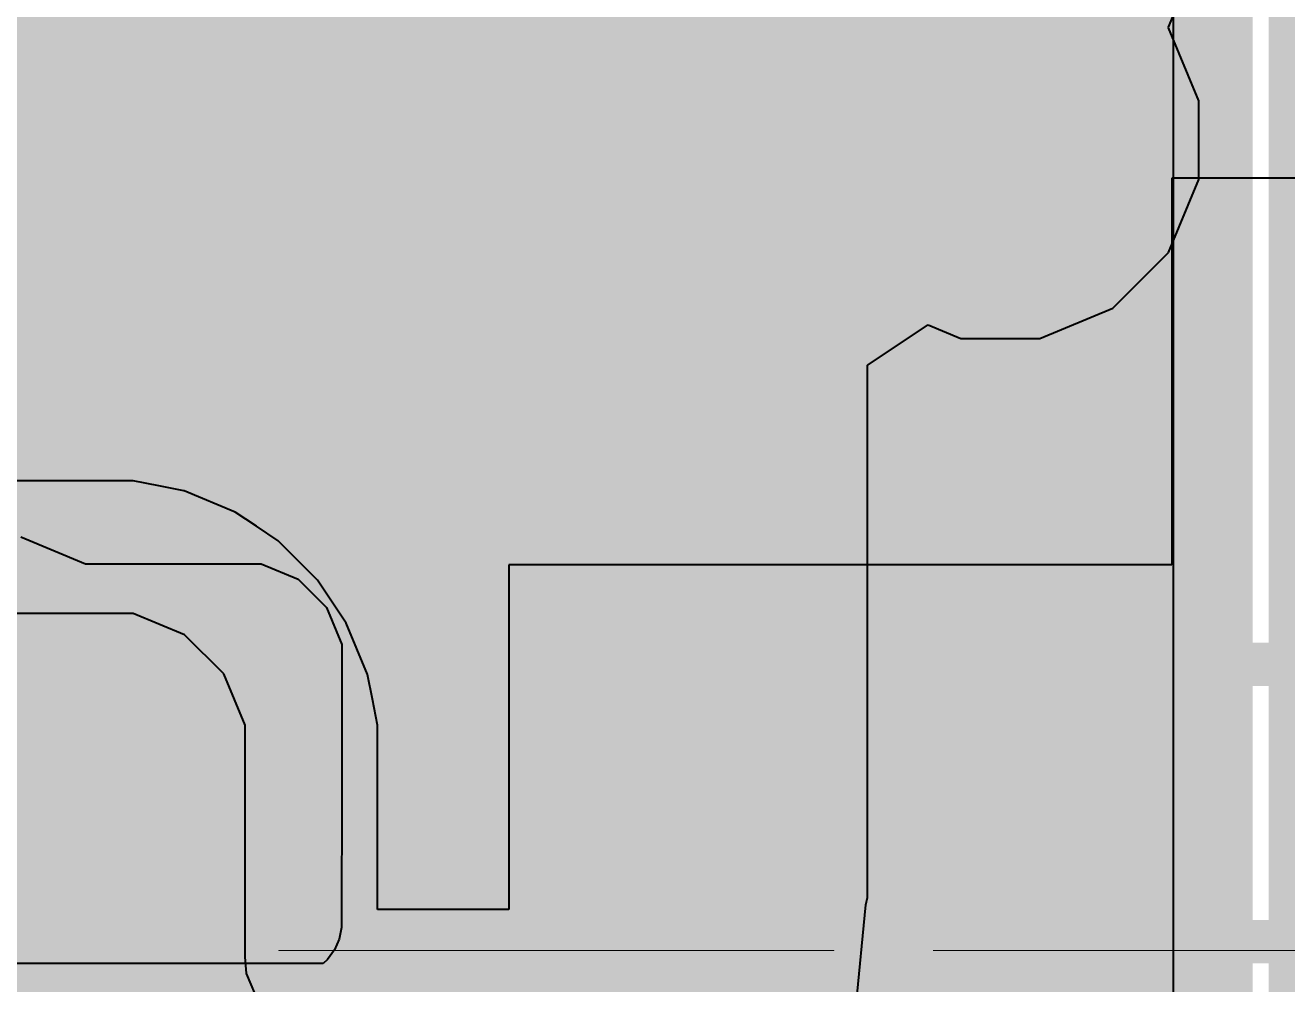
# Model space of a CAD drawing. Header units: inches. Extents: x -12 to 5357, y -8 to 5291.
# Drawn here: x 28.006 to 31.702, y 29.914 to 32.723 of the extents above; entities that cross this region are included whole.
import ezdxf

# ---------------------------------------------------------------- set-up
doc = ezdxf.new("R2010")
doc.units = ezdxf.units.IN
for name, color, linetype in [('Bottom Layer', 5, 'Continuous'), ('Bottom Overlay', 54, 'Continuous'), ('Bottom Paste', 16, 'Continuous'), ('Bottom Solder', 6, 'Continuous'), ('Drill Drawing', 1, 'Continuous'), ('Ground', 16, 'Continuous'), ('Power', 76, 'Continuous'), ('Top Layer', 1, 'Continuous'), ('Top Paste', 8, 'Continuous'), ('Top Solder', 216, 'Continuous'), ('Via Holes', 16, 'Continuous')]:
    doc.layers.add(name, color=color, linetype=linetype)
doc.styles.add('Arial', font='', dxfattribs={"height": 0.2})
doc.styles.get('Arial').set_extended_font_data('Arial')

# ---------------------------------------------------------------- blocks, each defined once
blk = doc.blocks.new('C___0402_B_12')
at = {"layer": 'Bottom Layer'}
for points in [[(-0.2413, 0.3175), (-0.2413, -0.3175), (-0.6985, -0.3175), (-0.6985, 0.3175)], [(0.6985, 0.3175), (0.6985, -0.3175), (0.2413, -0.3175), (0.2413, 0.3175)]]:
    blk.add_hatch(color=5, dxfattribs=at).paths.add_polyline_path(points)
at = {"layer": 'Bottom Paste'}
for points in [[(-0.2413, 0.3175), (-0.2413, -0.3175), (-0.6985, -0.3175), (-0.6985, 0.3175)], [(0.6985, 0.3175), (0.6985, -0.3175), (0.2413, -0.3175), (0.2413, 0.3175)]]:
    blk.add_hatch(color=16, dxfattribs=at).paths.add_polyline_path(points)
at = {"layer": 'Bottom Solder'}
for points in [[(-0.1813, 0.3775), (-0.1813, -0.3775), (-0.7585, -0.3775), (-0.7585, 0.3775)], [(0.7585, 0.3775), (0.7585, -0.3775), (0.1813, -0.3775), (0.1813, 0.3775)]]:
    blk.add_hatch(color=6, dxfattribs=at).paths.add_polyline_path(points)
at = {"layer": 'Bottom Overlay'}
for points in [[(-0.7874, -0.4064, 0.127, 0.127, 0), (-0.7874, 0.4064, 0.127, 0.127, 0)], [(-0.7874, 0.4064, 0.127, 0.127, 0), (-0.2794, 0.4064, 0.127, 0.127, 0)], [(0.2794, 0.4064, 0.127, 0.127, 0), (0.7874, 0.4064, 0.127, 0.127, 0)], [(0.7874, -0.4064, 0.127, 0.127, 0), (0.7874, 0.4064, 0.127, 0.127, 0)], [(-0.7874, -0.4064, 0.127, 0.127, 0), (-0.2794, -0.4064, 0.127, 0.127, 0)], [(0.2794, -0.4064, 0.127, 0.127, 0), (0.7874, -0.4064, 0.127, 0.127, 0)]]:
    blk.add_lwpolyline(points, format="xyseb", dxfattribs=at)
for points in [[(-0.8191, 0.4064, 0.0635, 0.0635, 1), (-0.7556, 0.4064, 0.0635, 0.0635, 1)], [(-0.8191, 0.4064, 0.0635, 0.0635, 1), (-0.7556, 0.4064, 0.0635, 0.0635, 1)], [(-0.3112, 0.4064, 0.0635, 0.0635, 1), (-0.2477, 0.4064, 0.0635, 0.0635, 1)], [(0.2477, 0.4064, 0.0635, 0.0635, 1), (0.3111, 0.4064, 0.0635, 0.0635, 1)], [(0.7556, 0.4064, 0.0635, 0.0635, 1), (0.8191, 0.4064, 0.0635, 0.0635, 1)], [(0.7556, 0.4064, 0.0635, 0.0635, 1), (0.8191, 0.4064, 0.0635, 0.0635, 1)], [(-0.8191, -0.4064, 0.0635, 0.0635, 1), (-0.7556, -0.4064, 0.0635, 0.0635, 1)], [(-0.8191, -0.4064, 0.0635, 0.0635, 1), (-0.7556, -0.4064, 0.0635, 0.0635, 1)], [(-0.3112, -0.4064, 0.0635, 0.0635, 1), (-0.2477, -0.4064, 0.0635, 0.0635, 1)], [(0.2477, -0.4064, 0.0635, 0.0635, 1), (0.3111, -0.4064, 0.0635, 0.0635, 1)], [(0.7556, -0.4064, 0.0635, 0.0635, 1), (0.8191, -0.4064, 0.0635, 0.0635, 1)], [(0.7556, -0.4064, 0.0635, 0.0635, 1), (0.8191, -0.4064, 0.0635, 0.0635, 1)]]:
    blk.add_lwpolyline(points, format="xyseb", close=True, dxfattribs=at)
blk = doc.blocks.new('48_UFQFPN_7_7__19')
at = {"layer": 'Top Layer'}
blk.add_hatch(color=1, dxfattribs=at).paths.add_polyline_path([(-2.8, 2.8), (2.8, 2.8), (2.8, -2.8), (-2.8, -2.8)])
at = {"layer": 'Top Paste'}
blk.add_hatch(color=8, dxfattribs=at).paths.add_polyline_path([(-2.8, 2.8), (2.8, 2.8), (2.8, -2.8), (-2.8, -2.8)])
at = {"layer": 'Top Solder'}
for points in [[(-2.9016, 2.9016), (2.9016, 2.9016), (2.9016, -2.9016), (-2.9016, -2.9016)], [(-1.0016, -3.7016), (-1.0016, -2.9484), (-0.4984, -2.9484), (-0.4984, -3.7016)], [(-0.5016, -3.7016), (-0.5016, -2.9484), (0.0016, -2.9484), (0.0016, -3.7016)], [(-0.0016, -3.7016), (-0.0016, -2.9484), (0.5016, -2.9484), (0.5016, -3.7016)], [(0.4984, -3.7016), (0.4984, -2.9484), (1.0016, -2.9484), (1.0016, -3.7016)], [(0.9984, -3.7016), (0.9984, -2.9484), (1.5016, -2.9484), (1.5016, -3.7016)], [(1.4984, -3.7016), (1.4984, -2.9484), (2.0016, -2.9484), (2.0016, -3.7016)]]:
    blk.add_hatch(color=216, dxfattribs=at).paths.add_polyline_path(points)
blk = doc.blocks.new('R___0402_B_43')
at = {"layer": 'Bottom Layer'}
for points in [[(-0.2413, 0.3175), (-0.2413, -0.3175), (-0.6985, -0.3175), (-0.6985, 0.3175)], [(0.6985, 0.3175), (0.6985, -0.3175), (0.2413, -0.3175), (0.2413, 0.3175)]]:
    blk.add_hatch(color=5, dxfattribs=at).paths.add_polyline_path(points)
at = {"layer": 'Bottom Paste'}
for points in [[(-0.2413, 0.3175), (-0.2413, -0.3175), (-0.6985, -0.3175), (-0.6985, 0.3175)], [(0.6985, 0.3175), (0.6985, -0.3175), (0.2413, -0.3175), (0.2413, 0.3175)]]:
    blk.add_hatch(color=16, dxfattribs=at).paths.add_polyline_path(points)
at = {"layer": 'Bottom Solder'}
for points in [[(-0.1863, 0.3725), (-0.1863, -0.3725), (-0.7535, -0.3725), (-0.7535, 0.3725)], [(0.7535, 0.3725), (0.7535, -0.3725), (0.1863, -0.3725), (0.1863, 0.3725)]]:
    blk.add_hatch(color=6, dxfattribs=at).paths.add_polyline_path(points)
at = {"layer": 'Bottom Overlay'}
for points in [[(-0.7874, 0.4064, 0.127, 0.127, 0), (-0.7874, -0.4064, 0.127, 0.127, 0)], [(0.7874, 0.4064, 0.127, 0.127, 0), (-0.7874, 0.4064, 0.127, 0.127, 0)], [(0.7874, 0.4064, 0.127, 0.127, 0), (0.7874, -0.4064, 0.127, 0.127, 0)], [(0.8128, 0.4318, 0.00323, 0.00323, 0), (-0.8128, 0.4318, 0.00323, 0.00323, 0)], [(0.7874, -0.4064, 0.127, 0.127, 0), (-0.7874, -0.4064, 0.127, 0.127, 0)]]:
    blk.add_lwpolyline(points, format="xyseb", dxfattribs=at)
for points in [[(-0.8191, 0.4064, 0.0635, 0.0635, 1), (-0.7556, 0.4064, 0.0635, 0.0635, 1)], [(-0.8191, 0.4064, 0.0635, 0.0635, 1), (-0.7556, 0.4064, 0.0635, 0.0635, 1)], [(0.7556, 0.4064, 0.0635, 0.0635, 1), (0.8191, 0.4064, 0.0635, 0.0635, 1)], [(0.7556, 0.4064, 0.0635, 0.0635, 1), (0.8191, 0.4064, 0.0635, 0.0635, 1)], [(-0.8136, 0.4318, 0.00161, 0.00161, 1), (-0.812, 0.4318, 0.00161, 0.00161, 1)], [(0.812, 0.4318, 0.00161, 0.00161, 1), (0.8136, 0.4318, 0.00161, 0.00161, 1)], [(-0.8191, -0.4064, 0.0635, 0.0635, 1), (-0.7556, -0.4064, 0.0635, 0.0635, 1)], [(-0.8191, -0.4064, 0.0635, 0.0635, 1), (-0.7556, -0.4064, 0.0635, 0.0635, 1)], [(0.7556, -0.4064, 0.0635, 0.0635, 1), (0.8191, -0.4064, 0.0635, 0.0635, 1)], [(0.7556, -0.4064, 0.0635, 0.0635, 1), (0.8191, -0.4064, 0.0635, 0.0635, 1)]]:
    blk.add_lwpolyline(points, format="xyseb", close=True, dxfattribs=at)
blk = doc.blocks.new('R___0402_B_44')
at = {"layer": 'Bottom Layer'}
for points in [[(-0.2413, 0.3175), (-0.2413, -0.3175), (-0.6985, -0.3175), (-0.6985, 0.3175)], [(0.6985, 0.3175), (0.6985, -0.3175), (0.2413, -0.3175), (0.2413, 0.3175)]]:
    blk.add_hatch(color=5, dxfattribs=at).paths.add_polyline_path(points)
at = {"layer": 'Bottom Paste'}
for points in [[(-0.2413, 0.3175), (-0.2413, -0.3175), (-0.6985, -0.3175), (-0.6985, 0.3175)], [(0.6985, 0.3175), (0.6985, -0.3175), (0.2413, -0.3175), (0.2413, 0.3175)]]:
    blk.add_hatch(color=16, dxfattribs=at).paths.add_polyline_path(points)
at = {"layer": 'Bottom Solder'}
for points in [[(-0.1863, 0.3725), (-0.1863, -0.3725), (-0.7535, -0.3725), (-0.7535, 0.3725)], [(0.7535, 0.3725), (0.7535, -0.3725), (0.1863, -0.3725), (0.1863, 0.3725)]]:
    blk.add_hatch(color=6, dxfattribs=at).paths.add_polyline_path(points)
at = {"layer": 'Bottom Overlay'}
for points in [[(-0.7874, 0.4064, 0.127, 0.127, 0), (-0.7874, -0.4064, 0.127, 0.127, 0)], [(0.7874, 0.4064, 0.127, 0.127, 0), (-0.7874, 0.4064, 0.127, 0.127, 0)], [(0.7874, 0.4064, 0.127, 0.127, 0), (0.7874, -0.4064, 0.127, 0.127, 0)], [(0.8128, 0.4318, 0.00323, 0.00323, 0), (-0.8128, 0.4318, 0.00323, 0.00323, 0)], [(0.7874, -0.4064, 0.127, 0.127, 0), (-0.7874, -0.4064, 0.127, 0.127, 0)]]:
    blk.add_lwpolyline(points, format="xyseb", dxfattribs=at)
for points in [[(-0.8191, 0.4064, 0.0635, 0.0635, 1), (-0.7556, 0.4064, 0.0635, 0.0635, 1)], [(-0.8191, 0.4064, 0.0635, 0.0635, 1), (-0.7556, 0.4064, 0.0635, 0.0635, 1)], [(0.7556, 0.4064, 0.0635, 0.0635, 1), (0.8191, 0.4064, 0.0635, 0.0635, 1)], [(0.7556, 0.4064, 0.0635, 0.0635, 1), (0.8191, 0.4064, 0.0635, 0.0635, 1)], [(-0.8136, 0.4318, 0.00161, 0.00161, 1), (-0.812, 0.4318, 0.00161, 0.00161, 1)], [(0.812, 0.4318, 0.00161, 0.00161, 1), (0.8136, 0.4318, 0.00161, 0.00161, 1)], [(-0.8191, -0.4064, 0.0635, 0.0635, 1), (-0.7556, -0.4064, 0.0635, 0.0635, 1)], [(-0.8191, -0.4064, 0.0635, 0.0635, 1), (-0.7556, -0.4064, 0.0635, 0.0635, 1)], [(0.7556, -0.4064, 0.0635, 0.0635, 1), (0.8191, -0.4064, 0.0635, 0.0635, 1)], [(0.7556, -0.4064, 0.0635, 0.0635, 1), (0.8191, -0.4064, 0.0635, 0.0635, 1)]]:
    blk.add_lwpolyline(points, format="xyseb", close=True, dxfattribs=at)

msp = doc.modelspace()

# ---------------------------------------------------------------- hatches: boundary and pattern name
at = {"layer": 'Bottom Layer'}
h = msp.add_hatch(color=5, dxfattribs=at)
edge = h.paths.add_edge_path()
edge.add_arc((28.2978, 32.3864), 0.2, 0, 360)
h = msp.add_hatch(color=5, dxfattribs=at)
edge = h.paths.add_edge_path()
edge.add_arc((28.9074, 32.3864), 0.2, 0, 360)
h = msp.add_hatch(color=5, dxfattribs=at)
edge = h.paths.add_edge_path()
edge.add_arc((30.8632, 32.3864), 0.2, 0, 360)
h = msp.add_hatch(color=5, dxfattribs=at)
edge = h.paths.add_edge_path()
edge.add_arc((28.2978, 31.726), 0.2, 0, 360)
h = msp.add_hatch(color=5, dxfattribs=at)
edge = h.paths.add_edge_path()
edge.add_arc((28.9074, 31.726), 0.2, 0, 360)
at = {"layer": 'Ground'}
h = msp.add_hatch(color=16, dxfattribs=at)
edge = h.paths.add_edge_path()
edge.add_arc((28.2978, 32.3864), 0.2, 0, 360)
h = msp.add_hatch(color=16, dxfattribs=at)
edge = h.paths.add_edge_path()
edge.add_arc((28.9074, 32.3864), 0.2, 0, 360)
h = msp.add_hatch(color=16, dxfattribs=at)
edge = h.paths.add_edge_path()
edge.add_arc((30.8632, 32.3864), 0.2, 0, 360)
h = msp.add_hatch(color=16, dxfattribs=at)
edge = h.paths.add_edge_path()
edge.add_arc((28.2978, 31.726), 0.2, 0, 360)
h = msp.add_hatch(color=16, dxfattribs=at)
edge = h.paths.add_edge_path()
edge.add_arc((28.9074, 31.726), 0.2, 0, 360)
at = {"layer": 'Power'}
h = msp.add_hatch(color=76, dxfattribs=at)
edge = h.paths.add_edge_path()
edge.add_arc((28.2978, 32.3864), 0.2, 0, 360)
h = msp.add_hatch(color=76, dxfattribs=at)
edge = h.paths.add_edge_path()
edge.add_arc((28.9074, 32.3864), 0.2, 0, 360)
h = msp.add_hatch(color=76, dxfattribs=at)
edge = h.paths.add_edge_path()
edge.add_arc((30.8632, 32.3864), 0.2, 0, 360)
h = msp.add_hatch(color=76, dxfattribs=at)
edge = h.paths.add_edge_path()
edge.add_arc((28.2978, 31.726), 0.2, 0, 360)
h = msp.add_hatch(color=76, dxfattribs=at)
edge = h.paths.add_edge_path()
edge.add_arc((28.9074, 31.726), 0.2, 0, 360)
at = {"layer": 'Top Layer'}
h = msp.add_hatch(color=1, dxfattribs=at)
edge = h.paths.add_edge_path()
edge.add_arc((28.2978, 32.3864), 0.2, 0, 360)
h = msp.add_hatch(color=1, dxfattribs=at)
edge = h.paths.add_edge_path()
edge.add_arc((28.9074, 32.3864), 0.2, 0, 360)
h = msp.add_hatch(color=1, dxfattribs=at)
edge = h.paths.add_edge_path()
edge.add_arc((30.8632, 32.3864), 0.2, 0, 360)
h = msp.add_hatch(color=1, dxfattribs=at)
edge = h.paths.add_edge_path()
edge.add_arc((28.2978, 31.726), 0.2, 0, 360)
h = msp.add_hatch(color=1, dxfattribs=at)
edge = h.paths.add_edge_path()
edge.add_arc((28.9074, 31.726), 0.2, 0, 360)
at = {"layer": 'Via Holes'}
h = msp.add_hatch(color=7, dxfattribs=at)
edge = h.paths.add_edge_path()
edge.add_arc((28.2978, 32.3864), 0.1, 0, 360)
h = msp.add_hatch(color=7, dxfattribs=at)
edge = h.paths.add_edge_path()
edge.add_arc((28.9074, 32.3864), 0.1, 0, 360)
h = msp.add_hatch(color=7, dxfattribs=at)
edge = h.paths.add_edge_path()
edge.add_arc((30.8632, 32.3864), 0.1, 0, 360)
h = msp.add_hatch(color=7, dxfattribs=at)
edge = h.paths.add_edge_path()
edge.add_arc((28.2978, 31.726), 0.1, 0, 360)
h = msp.add_hatch(color=7, dxfattribs=at)
edge = h.paths.add_edge_path()
edge.add_arc((28.9074, 31.726), 0.1, 0, 360)

# ---------------------------------------------------------------- linework, layer by layer
at = {"layer": 'Bottom Layer'}
for p, q in [((32.5846, 32.2745), (31.3654, 32.2745)), ((31.3654, 32.2745), (31.3654, 31.1422)), ((28.2411, 31.3877), (26.0826, 31.3877)), ((28.3222, 31.3878), (28.2411, 31.3877)), ((28.2411, 31.3877), (28.2411, 31.3877)), ((28.3223, 31.3878), (28.3222, 31.3878)), ((28.3222, 31.3878), (28.3222, 31.3878)), ((28.3972, 31.3729), (28.3223, 31.3878)), ((28.4709, 31.3582), (28.3972, 31.3729)), ((28.471, 31.3582), (28.4709, 31.3582)), ((28.4709, 31.3582), (28.4709, 31.3582)), ((28.6212, 31.296), (28.471, 31.3582)), ((28.6829, 31.2548), (28.6212, 31.296)), ((28.6212, 31.296), (28.6212, 31.296)), ((28.6212, 31.296), (28.6212, 31.296)), ((28.7472, 31.2118), (28.6829, 31.2548)), ((28.7473, 31.2118), (28.7472, 31.2118)), ((28.7472, 31.2118), (28.7472, 31.2118)), ((28.8622, 31.0968), (28.7473, 31.2118)), ((31.3654, 31.1422), (29.4223, 31.1422)), ((29.4223, 31.1422), (29.4223, 30.132)), ((28.8623, 31.0967), (28.8622, 31.0968)), ((28.8622, 31.0968), (28.8622, 31.0968)), ((28.9052, 31.0324), (28.8623, 31.0967)), ((28.9464, 30.9708), (28.9052, 31.0324)), ((28.2411, 30.9993), (24.8341, 30.9993)), ((28.3223, 30.9993), (28.2411, 30.9993)), ((28.2411, 30.9993), (28.2411, 30.9993)), ((28.4726, 30.9371), (28.3223, 30.9993)), ((28.9464, 30.9707), (28.9464, 30.9708)), ((29.0086, 30.8205), (28.9464, 30.9707)), ((28.9464, 30.9707), (28.9464, 30.9707)), ((28.5875, 30.8221), (28.4726, 30.9371)), ((28.6497, 30.6719), (28.5875, 30.8221)), ((29.0086, 30.8204), (29.0086, 30.8205)), ((29.0087, 30.8204), (29.0086, 30.8204)), ((29.0231, 30.7478), (29.0087, 30.8204)), ((29.0382, 30.6718), (29.0231, 30.7478)), ((28.6497, 30.5906), (28.6497, 30.6719)), ((29.0381, 30.5904), (29.0382, 30.6717)), ((29.0382, 30.6717), (29.0382, 30.6718)), ((29.0382, 30.6718), (29.0382, 30.6718)), ((28.6497, 29.9933), (28.6497, 30.5906)), ((29.0381, 30.132), (29.0381, 30.5904)), ((29.4223, 30.132), (29.0381, 30.132)), ((28.6545, 29.9446), (28.6497, 29.9933)), ((28.6497, 29.9933), (28.6497, 29.9933)), ((28.6918, 29.8545), (28.6545, 29.9446))]:
    msp.add_line(p, q, dxfattribs=at)
for points in [[(30.2536, 31.726, 0.254, 0.254, 0), (30.8852, 31.726, 0.254, 0.254, 0)], [(30.8852, 31.726, 0.254, 0.254, -0.414214), (31.0352, 31.576, 0.254, 0.254, 0)], [(30.0319, 30.4437, 0.254, 0.254, 0), (31.0098, 30.4437, 0.254, 0.254, 0)]]:
    msp.add_lwpolyline(points, format="xyseb", dxfattribs=at)
for points in [[(30.1901, 31.726, 0.127, 0.127, 1), (30.3171, 31.726, 0.127, 0.127, 1)], [(30.8217, 31.726, 0.127, 0.127, 1), (30.9487, 31.726, 0.127, 0.127, 1)], [(30.8217, 31.726, 0.127, 0.127, 1), (30.9487, 31.726, 0.127, 0.127, 1)], [(30.9717, 31.576, 0.127, 0.127, 1), (31.0987, 31.576, 0.127, 0.127, 1)], [(29.9684, 30.4437, 0.127, 0.127, 1), (30.0954, 30.4437, 0.127, 0.127, 1)], [(30.9463, 30.4437, 0.127, 0.127, 1), (31.0733, 30.4437, 0.127, 0.127, 1)]]:
    msp.add_lwpolyline(points, format="xyseb", close=True, dxfattribs=at)
at = {"layer": 'Drill Drawing'}
for points in [[(28.0438, 32.6404, 0.0508, 0.0508, 0), (28.5518, 32.6404, 0.0508, 0.0508, 0)], [(28.0438, 32.1324, 0.0508, 0.0508, 0), (28.0438, 32.6404, 0.0508, 0.0508, 0)], [(28.5518, 32.1324, 0.0508, 0.0508, 0), (28.5518, 32.6404, 0.0508, 0.0508, 0)], [(28.6534, 32.6404, 0.0508, 0.0508, 0), (29.1614, 32.6404, 0.0508, 0.0508, 0)], [(28.6534, 32.1324, 0.0508, 0.0508, 0), (28.6534, 32.6404, 0.0508, 0.0508, 0)], [(29.1614, 32.1324, 0.0508, 0.0508, 0), (29.1614, 32.6404, 0.0508, 0.0508, 0)], [(30.6092, 32.6404, 0.0508, 0.0508, 0), (31.1172, 32.6404, 0.0508, 0.0508, 0)], [(30.6092, 32.1324, 0.0508, 0.0508, 0), (30.6092, 32.6404, 0.0508, 0.0508, 0)], [(31.1172, 32.1324, 0.0508, 0.0508, 0), (31.1172, 32.6404, 0.0508, 0.0508, 0)], [(28.1454, 32.5388, 0.0508, 0.0508, 0), (28.4502, 32.5388, 0.0508, 0.0508, 0)], [(28.1454, 32.234, 0.0508, 0.0508, 0), (28.1454, 32.5388, 0.0508, 0.0508, 0)], [(28.4502, 32.234, 0.0508, 0.0508, 0), (28.4502, 32.5388, 0.0508, 0.0508, 0)], [(28.755, 32.5388, 0.0508, 0.0508, 0), (29.0598, 32.5388, 0.0508, 0.0508, 0)], [(28.755, 32.234, 0.0508, 0.0508, 0), (28.755, 32.5388, 0.0508, 0.0508, 0)], [(29.0598, 32.234, 0.0508, 0.0508, 0), (29.0598, 32.5388, 0.0508, 0.0508, 0)], [(30.7108, 32.5388, 0.0508, 0.0508, 0), (31.0156, 32.5388, 0.0508, 0.0508, 0)], [(30.7108, 32.234, 0.0508, 0.0508, 0), (30.7108, 32.5388, 0.0508, 0.0508, 0)], [(31.0156, 32.234, 0.0508, 0.0508, 0), (31.0156, 32.5388, 0.0508, 0.0508, 0)], [(28.1454, 32.234, 0.0508, 0.0508, 0), (28.4502, 32.234, 0.0508, 0.0508, 0)], [(28.755, 32.234, 0.0508, 0.0508, 0), (29.0598, 32.234, 0.0508, 0.0508, 0)], [(30.7108, 32.234, 0.0508, 0.0508, 0), (31.0156, 32.234, 0.0508, 0.0508, 0)], [(28.0438, 32.1324, 0.0508, 0.0508, 0), (28.5518, 32.1324, 0.0508, 0.0508, 0)], [(28.6534, 32.1324, 0.0508, 0.0508, 0), (29.1614, 32.1324, 0.0508, 0.0508, 0)], [(30.6092, 32.1324, 0.0508, 0.0508, 0), (31.1172, 32.1324, 0.0508, 0.0508, 0)], [(28.0438, 31.98, 0.0508, 0.0508, 0), (28.5518, 31.98, 0.0508, 0.0508, 0)], [(28.0438, 31.472, 0.0508, 0.0508, 0), (28.0438, 31.98, 0.0508, 0.0508, 0)], [(28.5518, 31.472, 0.0508, 0.0508, 0), (28.5518, 31.98, 0.0508, 0.0508, 0)], [(28.6534, 31.98, 0.0508, 0.0508, 0), (29.1614, 31.98, 0.0508, 0.0508, 0)], [(28.6534, 31.472, 0.0508, 0.0508, 0), (28.6534, 31.98, 0.0508, 0.0508, 0)], [(29.1614, 31.472, 0.0508, 0.0508, 0), (29.1614, 31.98, 0.0508, 0.0508, 0)], [(28.1454, 31.8784, 0.0508, 0.0508, 0), (28.4502, 31.8784, 0.0508, 0.0508, 0)], [(28.1454, 31.5736, 0.0508, 0.0508, 0), (28.1454, 31.8784, 0.0508, 0.0508, 0)], [(28.4502, 31.5736, 0.0508, 0.0508, 0), (28.4502, 31.8784, 0.0508, 0.0508, 0)], [(28.755, 31.8784, 0.0508, 0.0508, 0), (29.0598, 31.8784, 0.0508, 0.0508, 0)], [(28.755, 31.5736, 0.0508, 0.0508, 0), (28.755, 31.8784, 0.0508, 0.0508, 0)], [(29.0598, 31.5736, 0.0508, 0.0508, 0), (29.0598, 31.8784, 0.0508, 0.0508, 0)], [(28.1454, 31.5736, 0.0508, 0.0508, 0), (28.4502, 31.5736, 0.0508, 0.0508, 0)], [(28.755, 31.5736, 0.0508, 0.0508, 0), (29.0598, 31.5736, 0.0508, 0.0508, 0)], [(28.0438, 31.472, 0.0508, 0.0508, 0), (28.5518, 31.472, 0.0508, 0.0508, 0)], [(28.6534, 31.472, 0.0508, 0.0508, 0), (29.1614, 31.472, 0.0508, 0.0508, 0)]]:
    msp.add_lwpolyline(points, format="xyseb", dxfattribs=at)
for points in [[(28.0311, 32.6404, 0.0254, 0.0254, 1), (28.0565, 32.6404, 0.0254, 0.0254, 1)], [(28.0311, 32.6404, 0.0254, 0.0254, 1), (28.0565, 32.6404, 0.0254, 0.0254, 1)], [(28.5391, 32.6404, 0.0254, 0.0254, 1), (28.5645, 32.6404, 0.0254, 0.0254, 1)], [(28.5391, 32.6404, 0.0254, 0.0254, 1), (28.5645, 32.6404, 0.0254, 0.0254, 1)], [(28.6407, 32.6404, 0.0254, 0.0254, 1), (28.6661, 32.6404, 0.0254, 0.0254, 1)], [(28.6407, 32.6404, 0.0254, 0.0254, 1), (28.6661, 32.6404, 0.0254, 0.0254, 1)], [(29.1487, 32.6404, 0.0254, 0.0254, 1), (29.1741, 32.6404, 0.0254, 0.0254, 1)], [(29.1487, 32.6404, 0.0254, 0.0254, 1), (29.1741, 32.6404, 0.0254, 0.0254, 1)], [(30.5965, 32.6404, 0.0254, 0.0254, 1), (30.6219, 32.6404, 0.0254, 0.0254, 1)], [(30.5965, 32.6404, 0.0254, 0.0254, 1), (30.6219, 32.6404, 0.0254, 0.0254, 1)], [(31.1045, 32.6404, 0.0254, 0.0254, 1), (31.1299, 32.6404, 0.0254, 0.0254, 1)], [(31.1045, 32.6404, 0.0254, 0.0254, 1), (31.1299, 32.6404, 0.0254, 0.0254, 1)], [(28.1327, 32.5388, 0.0254, 0.0254, 1), (28.1581, 32.5388, 0.0254, 0.0254, 1)], [(28.1327, 32.5388, 0.0254, 0.0254, 1), (28.1581, 32.5388, 0.0254, 0.0254, 1)], [(28.4375, 32.5388, 0.0254, 0.0254, 1), (28.4629, 32.5388, 0.0254, 0.0254, 1)], [(28.4375, 32.5388, 0.0254, 0.0254, 1), (28.4629, 32.5388, 0.0254, 0.0254, 1)], [(28.7423, 32.5388, 0.0254, 0.0254, 1), (28.7677, 32.5388, 0.0254, 0.0254, 1)], [(28.7423, 32.5388, 0.0254, 0.0254, 1), (28.7677, 32.5388, 0.0254, 0.0254, 1)], [(29.0471, 32.5388, 0.0254, 0.0254, 1), (29.0725, 32.5388, 0.0254, 0.0254, 1)], [(29.0471, 32.5388, 0.0254, 0.0254, 1), (29.0725, 32.5388, 0.0254, 0.0254, 1)], [(30.6981, 32.5388, 0.0254, 0.0254, 1), (30.7235, 32.5388, 0.0254, 0.0254, 1)], [(30.6981, 32.5388, 0.0254, 0.0254, 1), (30.7235, 32.5388, 0.0254, 0.0254, 1)], [(31.0029, 32.5388, 0.0254, 0.0254, 1), (31.0283, 32.5388, 0.0254, 0.0254, 1)], [(31.0029, 32.5388, 0.0254, 0.0254, 1), (31.0283, 32.5388, 0.0254, 0.0254, 1)], [(28.1327, 32.234, 0.0254, 0.0254, 1), (28.1581, 32.234, 0.0254, 0.0254, 1)], [(28.1327, 32.234, 0.0254, 0.0254, 1), (28.1581, 32.234, 0.0254, 0.0254, 1)], [(28.4375, 32.234, 0.0254, 0.0254, 1), (28.4629, 32.234, 0.0254, 0.0254, 1)], [(28.4375, 32.234, 0.0254, 0.0254, 1), (28.4629, 32.234, 0.0254, 0.0254, 1)], [(28.7423, 32.234, 0.0254, 0.0254, 1), (28.7677, 32.234, 0.0254, 0.0254, 1)], [(28.7423, 32.234, 0.0254, 0.0254, 1), (28.7677, 32.234, 0.0254, 0.0254, 1)], [(29.0471, 32.234, 0.0254, 0.0254, 1), (29.0725, 32.234, 0.0254, 0.0254, 1)], [(29.0471, 32.234, 0.0254, 0.0254, 1), (29.0725, 32.234, 0.0254, 0.0254, 1)], [(30.6981, 32.234, 0.0254, 0.0254, 1), (30.7235, 32.234, 0.0254, 0.0254, 1)], [(30.6981, 32.234, 0.0254, 0.0254, 1), (30.7235, 32.234, 0.0254, 0.0254, 1)], [(31.0029, 32.234, 0.0254, 0.0254, 1), (31.0283, 32.234, 0.0254, 0.0254, 1)], [(31.0029, 32.234, 0.0254, 0.0254, 1), (31.0283, 32.234, 0.0254, 0.0254, 1)], [(28.0311, 32.1324, 0.0254, 0.0254, 1), (28.0565, 32.1324, 0.0254, 0.0254, 1)], [(28.0311, 32.1324, 0.0254, 0.0254, 1), (28.0565, 32.1324, 0.0254, 0.0254, 1)], [(28.5391, 32.1324, 0.0254, 0.0254, 1), (28.5645, 32.1324, 0.0254, 0.0254, 1)], [(28.5391, 32.1324, 0.0254, 0.0254, 1), (28.5645, 32.1324, 0.0254, 0.0254, 1)], [(28.6407, 32.1324, 0.0254, 0.0254, 1), (28.6661, 32.1324, 0.0254, 0.0254, 1)], [(28.6407, 32.1324, 0.0254, 0.0254, 1), (28.6661, 32.1324, 0.0254, 0.0254, 1)], [(29.1487, 32.1324, 0.0254, 0.0254, 1), (29.1741, 32.1324, 0.0254, 0.0254, 1)], [(29.1487, 32.1324, 0.0254, 0.0254, 1), (29.1741, 32.1324, 0.0254, 0.0254, 1)], [(30.5965, 32.1324, 0.0254, 0.0254, 1), (30.6219, 32.1324, 0.0254, 0.0254, 1)], [(30.5965, 32.1324, 0.0254, 0.0254, 1), (30.6219, 32.1324, 0.0254, 0.0254, 1)], [(31.1045, 32.1324, 0.0254, 0.0254, 1), (31.1299, 32.1324, 0.0254, 0.0254, 1)], [(31.1045, 32.1324, 0.0254, 0.0254, 1), (31.1299, 32.1324, 0.0254, 0.0254, 1)], [(28.0311, 31.98, 0.0254, 0.0254, 1), (28.0565, 31.98, 0.0254, 0.0254, 1)], [(28.0311, 31.98, 0.0254, 0.0254, 1), (28.0565, 31.98, 0.0254, 0.0254, 1)], [(28.5391, 31.98, 0.0254, 0.0254, 1), (28.5645, 31.98, 0.0254, 0.0254, 1)], [(28.5391, 31.98, 0.0254, 0.0254, 1), (28.5645, 31.98, 0.0254, 0.0254, 1)], [(28.6407, 31.98, 0.0254, 0.0254, 1), (28.6661, 31.98, 0.0254, 0.0254, 1)], [(28.6407, 31.98, 0.0254, 0.0254, 1), (28.6661, 31.98, 0.0254, 0.0254, 1)], [(29.1487, 31.98, 0.0254, 0.0254, 1), (29.1741, 31.98, 0.0254, 0.0254, 1)], [(29.1487, 31.98, 0.0254, 0.0254, 1), (29.1741, 31.98, 0.0254, 0.0254, 1)], [(28.1327, 31.8784, 0.0254, 0.0254, 1), (28.1581, 31.8784, 0.0254, 0.0254, 1)], [(28.1327, 31.8784, 0.0254, 0.0254, 1), (28.1581, 31.8784, 0.0254, 0.0254, 1)], [(28.4375, 31.8784, 0.0254, 0.0254, 1), (28.4629, 31.8784, 0.0254, 0.0254, 1)], [(28.4375, 31.8784, 0.0254, 0.0254, 1), (28.4629, 31.8784, 0.0254, 0.0254, 1)], [(28.7423, 31.8784, 0.0254, 0.0254, 1), (28.7677, 31.8784, 0.0254, 0.0254, 1)], [(28.7423, 31.8784, 0.0254, 0.0254, 1), (28.7677, 31.8784, 0.0254, 0.0254, 1)], [(29.0471, 31.8784, 0.0254, 0.0254, 1), (29.0725, 31.8784, 0.0254, 0.0254, 1)], [(29.0471, 31.8784, 0.0254, 0.0254, 1), (29.0725, 31.8784, 0.0254, 0.0254, 1)], [(28.1327, 31.5736, 0.0254, 0.0254, 1), (28.1581, 31.5736, 0.0254, 0.0254, 1)], [(28.1327, 31.5736, 0.0254, 0.0254, 1), (28.1581, 31.5736, 0.0254, 0.0254, 1)], [(28.4375, 31.5736, 0.0254, 0.0254, 1), (28.4629, 31.5736, 0.0254, 0.0254, 1)], [(28.4375, 31.5736, 0.0254, 0.0254, 1), (28.4629, 31.5736, 0.0254, 0.0254, 1)], [(28.7423, 31.5736, 0.0254, 0.0254, 1), (28.7677, 31.5736, 0.0254, 0.0254, 1)], [(28.7423, 31.5736, 0.0254, 0.0254, 1), (28.7677, 31.5736, 0.0254, 0.0254, 1)], [(29.0471, 31.5736, 0.0254, 0.0254, 1), (29.0725, 31.5736, 0.0254, 0.0254, 1)], [(29.0471, 31.5736, 0.0254, 0.0254, 1), (29.0725, 31.5736, 0.0254, 0.0254, 1)], [(28.0311, 31.472, 0.0254, 0.0254, 1), (28.0565, 31.472, 0.0254, 0.0254, 1)], [(28.0311, 31.472, 0.0254, 0.0254, 1), (28.0565, 31.472, 0.0254, 0.0254, 1)], [(28.5391, 31.472, 0.0254, 0.0254, 1), (28.5645, 31.472, 0.0254, 0.0254, 1)], [(28.5391, 31.472, 0.0254, 0.0254, 1), (28.5645, 31.472, 0.0254, 0.0254, 1)], [(28.6407, 31.472, 0.0254, 0.0254, 1), (28.6661, 31.472, 0.0254, 0.0254, 1)], [(28.6407, 31.472, 0.0254, 0.0254, 1), (28.6661, 31.472, 0.0254, 0.0254, 1)], [(29.1487, 31.472, 0.0254, 0.0254, 1), (29.1741, 31.472, 0.0254, 0.0254, 1)], [(29.1487, 31.472, 0.0254, 0.0254, 1), (29.1741, 31.472, 0.0254, 0.0254, 1)]]:
    msp.add_lwpolyline(points, format="xyseb", close=True, dxfattribs=at)
at = {"layer": 'Power'}
for p, q in [((31.3557, 32.7177), (31.4442, 32.9312)), ((31.3546, 32.7166), (31.3557, 32.7177)), ((31.3557, 32.7155), (31.3546, 32.7166)), ((31.4442, 32.502), (31.3557, 32.7155)), ((31.4442, 32.2708), (31.4442, 32.502)), ((31.3557, 32.0573), (31.4442, 32.2708)), ((31.1923, 31.8938), (31.3557, 32.0573)), ((30.9787, 31.8054), (31.1923, 31.8938)), ((30.4736, 31.7265), (30.6514, 31.8453)), ((30.6514, 31.8453), (30.7476, 31.8054)), ((30.7476, 31.8054), (30.9787, 31.8054)), ((30.4736, 30.167), (30.4736, 31.7265)), ((27.993, 31.2234), (28.1822, 31.145)), ((28.1822, 31.145), (28.638, 31.145)), ((28.1822, 31.145), (28.1822, 31.145)), ((28.638, 31.145), (28.6967, 31.145)), ((28.6967, 31.145), (28.805, 31.1001)), ((28.805, 31.1001), (28.888, 31.0172)), ((28.888, 31.0172), (28.9329, 30.9088)), ((28.9329, 30.9088), (28.9329, 30.8501)), ((28.9329, 30.8501), (28.9329, 30.8501)), ((28.9329, 30.8501), (28.9329, 30.4846)), ((28.9329, 30.4846), (28.9328, 30.0959)), ((30.4692, 30.1451), (30.4736, 30.167)), ((30.4404, 29.8526), (30.4692, 30.1451)), ((28.9328, 30.0959), (28.9328, 30.0787)), ((28.9328, 30.0787), (28.9257, 30.0449)), ((28.9257, 30.0449), (28.9119, 30.0132)), ((28.8918, 29.9851), (28.8791, 29.9734)), ((28.9119, 30.0132), (28.8918, 29.9851)), ((28.8791, 29.9734), (21.1963, 29.9734)), ((28.8791, 29.9734), (28.8791, 29.9734))]:
    msp.add_line(p, q, dxfattribs=at)
for points in [[(29.4508, 30.2903, 0.254, 0.254, 0), (29.4508, 35.4114, 0.254, 0.254, 0)], [(29.9556, 30.167, 0.254, 0.254, 0), (29.9556, 34.8996, 0.254, 0.254, 0)], [(29.4508, 30.2903, 0.254, 0.254, -0.414214), (28.7461, 29.5856, 0.254, 0.254, 0)], [(29.9556, 30.167, 0.254, 0.254, -0.414214), (28.8598, 29.0712, 0.254, 0.254, 0)]]:
    msp.add_lwpolyline(points, format="xyseb", dxfattribs=at)
for points in [[(29.3873, 30.2903, 0.127, 0.127, 1), (29.5143, 30.2903, 0.127, 0.127, 1)], [(29.3873, 30.2903, 0.127, 0.127, 1), (29.5143, 30.2903, 0.127, 0.127, 1)], [(29.8921, 30.167, 0.127, 0.127, 1), (30.0191, 30.167, 0.127, 0.127, 1)], [(29.8921, 30.167, 0.127, 0.127, 1), (30.0191, 30.167, 0.127, 0.127, 1)]]:
    msp.add_lwpolyline(points, format="xyseb", close=True, dxfattribs=at)
at = {"layer": 'Top Layer'}
for p, q in [((31.3698, 33.045), (31.3698, 32.545)), ((31.3698, 32.545), (31.3698, 32.107)), ((31.3698, 32.107), (31.3698, 31.045)), ((31.3698, 31.045), (31.3698, 30.107)), ((31.3698, 30.107), (31.3698, 29.045))]:
    msp.add_line(p, q, dxfattribs=at)

# ---------------------------------------------------------------- block references
for name, p, rotation in [('48_UFQFPN_7_7__19', (28.7008, 30.826), 90), ('R___0402_B_43', (29.562, 30.4437), 180), ('R___0402_B_44', (31.4797, 30.4437), 180)]:
    msp.add_blockref(name, p, dxfattribs=dict(rotation=rotation))
msp.add_blockref('C___0402_B_12', (31.5051, 31.576))

# ---------------------------------------------------------------- texts
at = {"layer": 'Bottom Overlay', "style": 'Arial', "text_generation_flag": 2}
msp.add_text('R25', height=0.762, dxfattribs=at).set_placement((30.3475, 31.2187))

doc.saveas('drawing.dxf')
